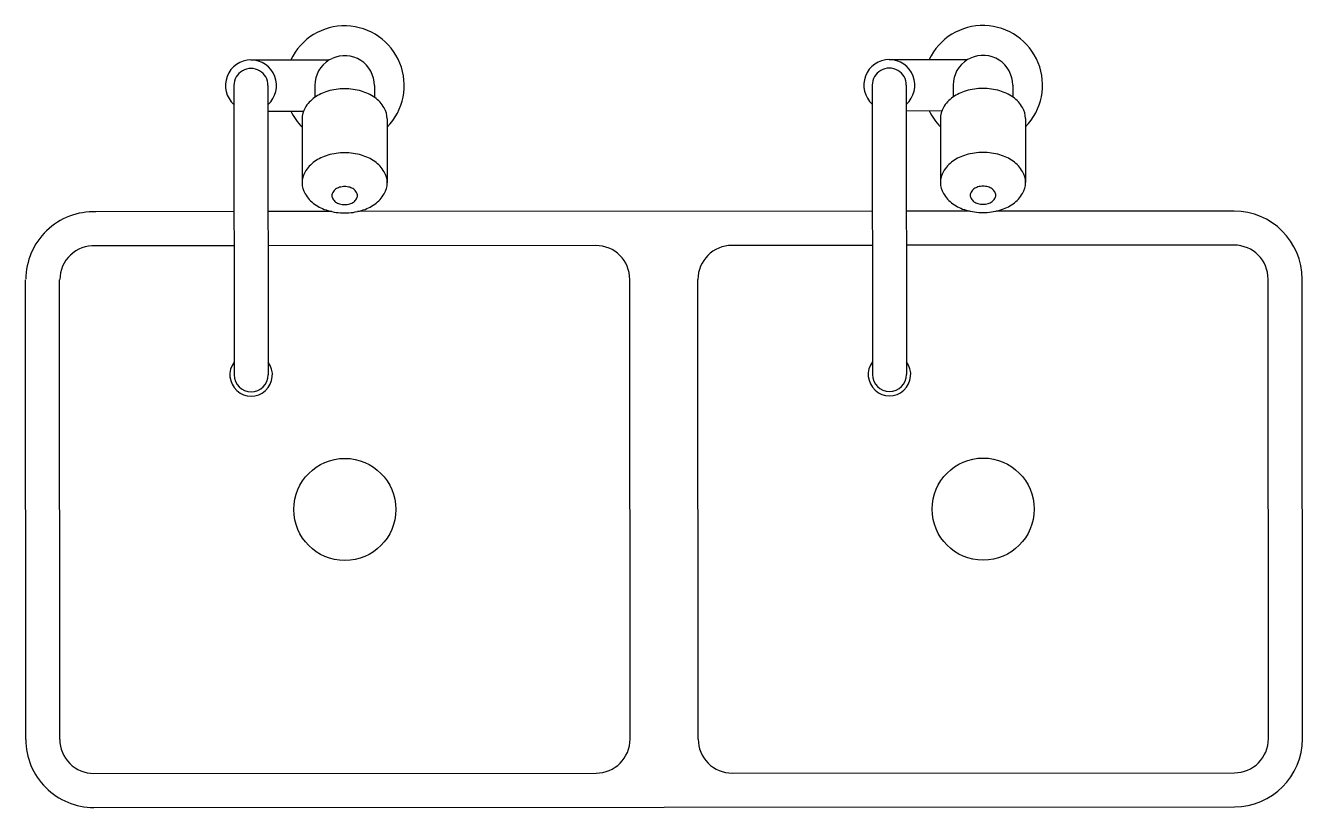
# Model space of a CAD drawing. Extents: x 48429.2 to 48504.2, y 75755.9 to 75801.8.
import ezdxf

# ---------------------------------------------------------------- set-up
doc = ezdxf.new("R2010")
doc.units = 0
doc.header["$LTSCALE"] = 20
doc.header["$MEASUREMENT"] = 0
doc.layers.add('COZ', color=3, linetype='CONTINUOUS')

msp = doc.modelspace()

# ---------------------------------------------------------------- linework, layer by layer
at = {"layer": 'COZ', "color": 2, "linetype": 'Continuous'}
for p, q in [((48442.471, 75799.781), (48446.825, 75799.783)), ((48479.971, 75799.801), (48484.325, 75799.803)), ((48441.471, 75798.28), (48441.481, 75781.28)), ((48443.471, 75798.281), (48443.481, 75781.281)), ((48446.221, 75798.283), (48446.222, 75797.583)), ((48449.721, 75798.284), (48449.722, 75797.585)), ((48478.971, 75798.3), (48478.981, 75781.3)), ((48480.971, 75798.301), (48480.981, 75781.301)), ((48483.721, 75798.303), (48483.722, 75797.603)), ((48487.221, 75798.305), (48487.222, 75797.605)), ((48443.472, 75796.781), (48445.559, 75796.782)), ((48480.972, 75796.801), (48483.059, 75796.803)), ((48482.972, 75796.34), (48482.974, 75792.58)), ((48487.972, 75796.343), (48487.974, 75792.583)), ((48445.472, 75796.32), (48445.474, 75792.56)), ((48450.472, 75796.323), (48450.474, 75792.563)), ((48441.475, 75790.87), (48433.364, 75790.865)), ((48447.23, 75790.873), (48443.475, 75790.871)), ((48478.975, 75790.89), (48448.72, 75790.873)), ((48484.73, 75790.893), (48480.975, 75790.891)), ((48500.225, 75790.901), (48486.22, 75790.894)), ((48441.476, 75788.87), (48433.328, 75788.865)), ((48462.726, 75788.881), (48443.476, 75788.871)), ((48478.976, 75788.89), (48470.726, 75788.885)), ((48500.226, 75788.901), (48480.976, 75788.891)), ((48429.242, 75759.863), (48429.228, 75786.863)), ((48431.242, 75759.864), (48431.228, 75786.864)), ((48464.742, 75759.882), (48464.728, 75786.882)), ((48468.742, 75759.884), (48468.728, 75786.884)), ((48502.242, 75759.903), (48502.228, 75786.903)), ((48504.242, 75759.904), (48504.228, 75786.904)), ((48433.243, 75757.865), (48462.743, 75757.881)), ((48470.743, 75757.885), (48500.243, 75757.902)), ((48433.244, 75755.865), (48500.244, 75755.902))]:
    msp.add_line(p, q, dxfattribs=at)
for points in [[(48450.472, 75796.323, 0.133256), (48450.298, 75796.965, 0.106756), (48449.739, 75797.572, 0.082828), (48448.962, 75797.947, 0.071352), (48447.971, 75798.089, 0.071352), (48446.981, 75797.946, 0.082828), (48446.204, 75797.57, 0.106756), (48445.646, 75796.962, 0.133256), (48445.472, 75796.32, 0.133256)], [(48487.972, 75796.343, 0.133256), (48487.798, 75796.985, 0.106756), (48487.239, 75797.593, 0.082828), (48486.462, 75797.968, 0.071352), (48485.471, 75798.109, 0.071352), (48484.481, 75797.967, 0.082828), (48483.704, 75797.591, 0.106756), (48483.146, 75796.982, 0.133256), (48482.972, 75796.34, 0.133256)]]:
    msp.add_lwpolyline(points, format="xyb", dxfattribs=at)
for points in [[(48445.474, 75792.56, 0.133256), (48445.649, 75791.918, 0.106756), (48446.207, 75791.31, 0.082828), (48446.985, 75790.935, 0.071352), (48447.975, 75790.793, 0.071352), (48448.966, 75790.936, 0.082828), (48449.743, 75791.312, 0.106756), (48450.301, 75791.92, 0.133256), (48450.474, 75792.563, 0.133256), (48450.3, 75793.205, 0.106756), (48449.742, 75793.812, 0.082828), (48448.964, 75794.187, 0.071352), (48447.973, 75794.329, 0.071352), (48446.983, 75794.186, 0.082828), (48446.206, 75793.81, 0.106756), (48445.648, 75793.202, 0.133256)], [(48482.974, 75792.58, 0.133256), (48483.149, 75791.938, 0.106756), (48483.707, 75791.331, 0.082828), (48484.485, 75790.955, 0.071352), (48485.475, 75790.814, 0.071352), (48486.466, 75790.956, 0.082828), (48487.243, 75791.333, 0.106756), (48487.801, 75791.941, 0.133256), (48487.974, 75792.583, 0.133256), (48487.8, 75793.225, 0.106756), (48487.242, 75793.833, 0.082828), (48486.464, 75794.208, 0.071352), (48485.473, 75794.349, 0.071352), (48484.483, 75794.207, 0.082828), (48483.706, 75793.831, 0.106756), (48483.148, 75793.222, 0.133256)], [(48448.725, 75791.812, 0.133256), (48448.672, 75792.004, 0.106756), (48448.505, 75792.186, 0.082828), (48448.272, 75792.299, 0.071352), (48447.975, 75792.342, 0.071352), (48447.677, 75792.299, 0.082828), (48447.444, 75792.186, 0.106756), (48447.277, 75792.003, 0.133256), (48447.225, 75791.811, 0.133256), (48447.277, 75791.618, 0.106756), (48447.445, 75791.436, 0.082828), (48447.678, 75791.323, 0.071352), (48447.975, 75791.281, 0.071352), (48448.272, 75791.324, 0.082828), (48448.505, 75791.436, 0.106756), (48448.673, 75791.619, 0.133256)], [(48486.225, 75791.832, 0.133256), (48486.172, 75792.025, 0.106756), (48486.005, 75792.207, 0.082828), (48485.772, 75792.319, 0.071352), (48485.475, 75792.362, 0.071352), (48485.177, 75792.319, 0.082828), (48484.944, 75792.206, 0.106756), (48484.777, 75792.024, 0.133256), (48484.725, 75791.831, 0.133256), (48484.777, 75791.639, 0.106756), (48484.945, 75791.456, 0.082828), (48485.178, 75791.344, 0.071352), (48485.475, 75791.301, 0.071352), (48485.772, 75791.344, 0.082828), (48486.005, 75791.457, 0.106756), (48486.173, 75791.639, 0.133256)]]:
    msp.add_lwpolyline(points, format="xyb", close=True, dxfattribs=at)
for centre in [(48447.985, 75773.373), (48485.485, 75773.393)]:
    msp.add_circle(centre, 3, dxfattribs=at)
for centre, radius, start, end in [((48447.971, 75798.284), 3.5, 315.61585, 154.65422), ((48485.471, 75798.304), 3.5, 315.61585, 154.65422), ((48442.471, 75798.281), 1.5, 311.84147, 228.22084), ((48447.971, 75798.284), 1.75, 121.03387, 180.03115), ((48446.824, 75800.783), 1, 270.03115, 294.65113), ((48447.971, 75798.284), 1.75, 0.03115, 114.65113), ((48479.971, 75798.301), 1.5, 311.84147, 228.22084), ((48485.471, 75798.304), 1.75, 121.03387, 180.03115), ((48484.324, 75800.803), 1, 270.03115, 294.65113), ((48485.471, 75798.304), 1.75, 0.03115, 114.65113), ((48442.471, 75798.281), 1, 0.03137, 180.03137), ((48479.971, 75798.301), 1, 0.03137, 180.03137), ((48447.971, 75798.284), 3.5, 205.40809, 224.44646), ((48485.471, 75798.304), 3.5, 205.40809, 224.44646), ((48433.241, 75786.867), 4, 88.23156, 179.54081), ((48500.228, 75786.901), 4, 0.03115, 90.03115), ((48433.241, 75786.867), 2, 87.48604, 179.54081), ((48462.728, 75786.881), 2, 0.03115, 90.03115), ((48470.728, 75786.885), 2, 90.03115, 180.03115), ((48500.228, 75786.901), 2, 0.03115, 90.03115), ((48442.481, 75781.281), 1.25, 143.16126, 36.90105), ((48479.981, 75781.301), 1.25, 143.16126, 36.90105), ((48442.481, 75781.281), 1, 180.03127, 0.03127), ((48479.981, 75781.301), 1, 180.03127, 0.03127), ((48433.242, 75759.865), 4, 180.03115, 270.03115), ((48433.242, 75759.865), 2, 180.03115, 270.03115), ((48462.742, 75759.881), 2, 270.03115, 0.03115), ((48470.742, 75759.885), 2, 180.03115, 270.03115), ((48500.242, 75759.901), 2, 270.03115, 0.03115), ((48500.242, 75759.901), 4, 270.03115, 0.03115)]:
    msp.add_arc(centre, radius, start, end, dxfattribs=at)

doc.saveas('drawing.dxf')
